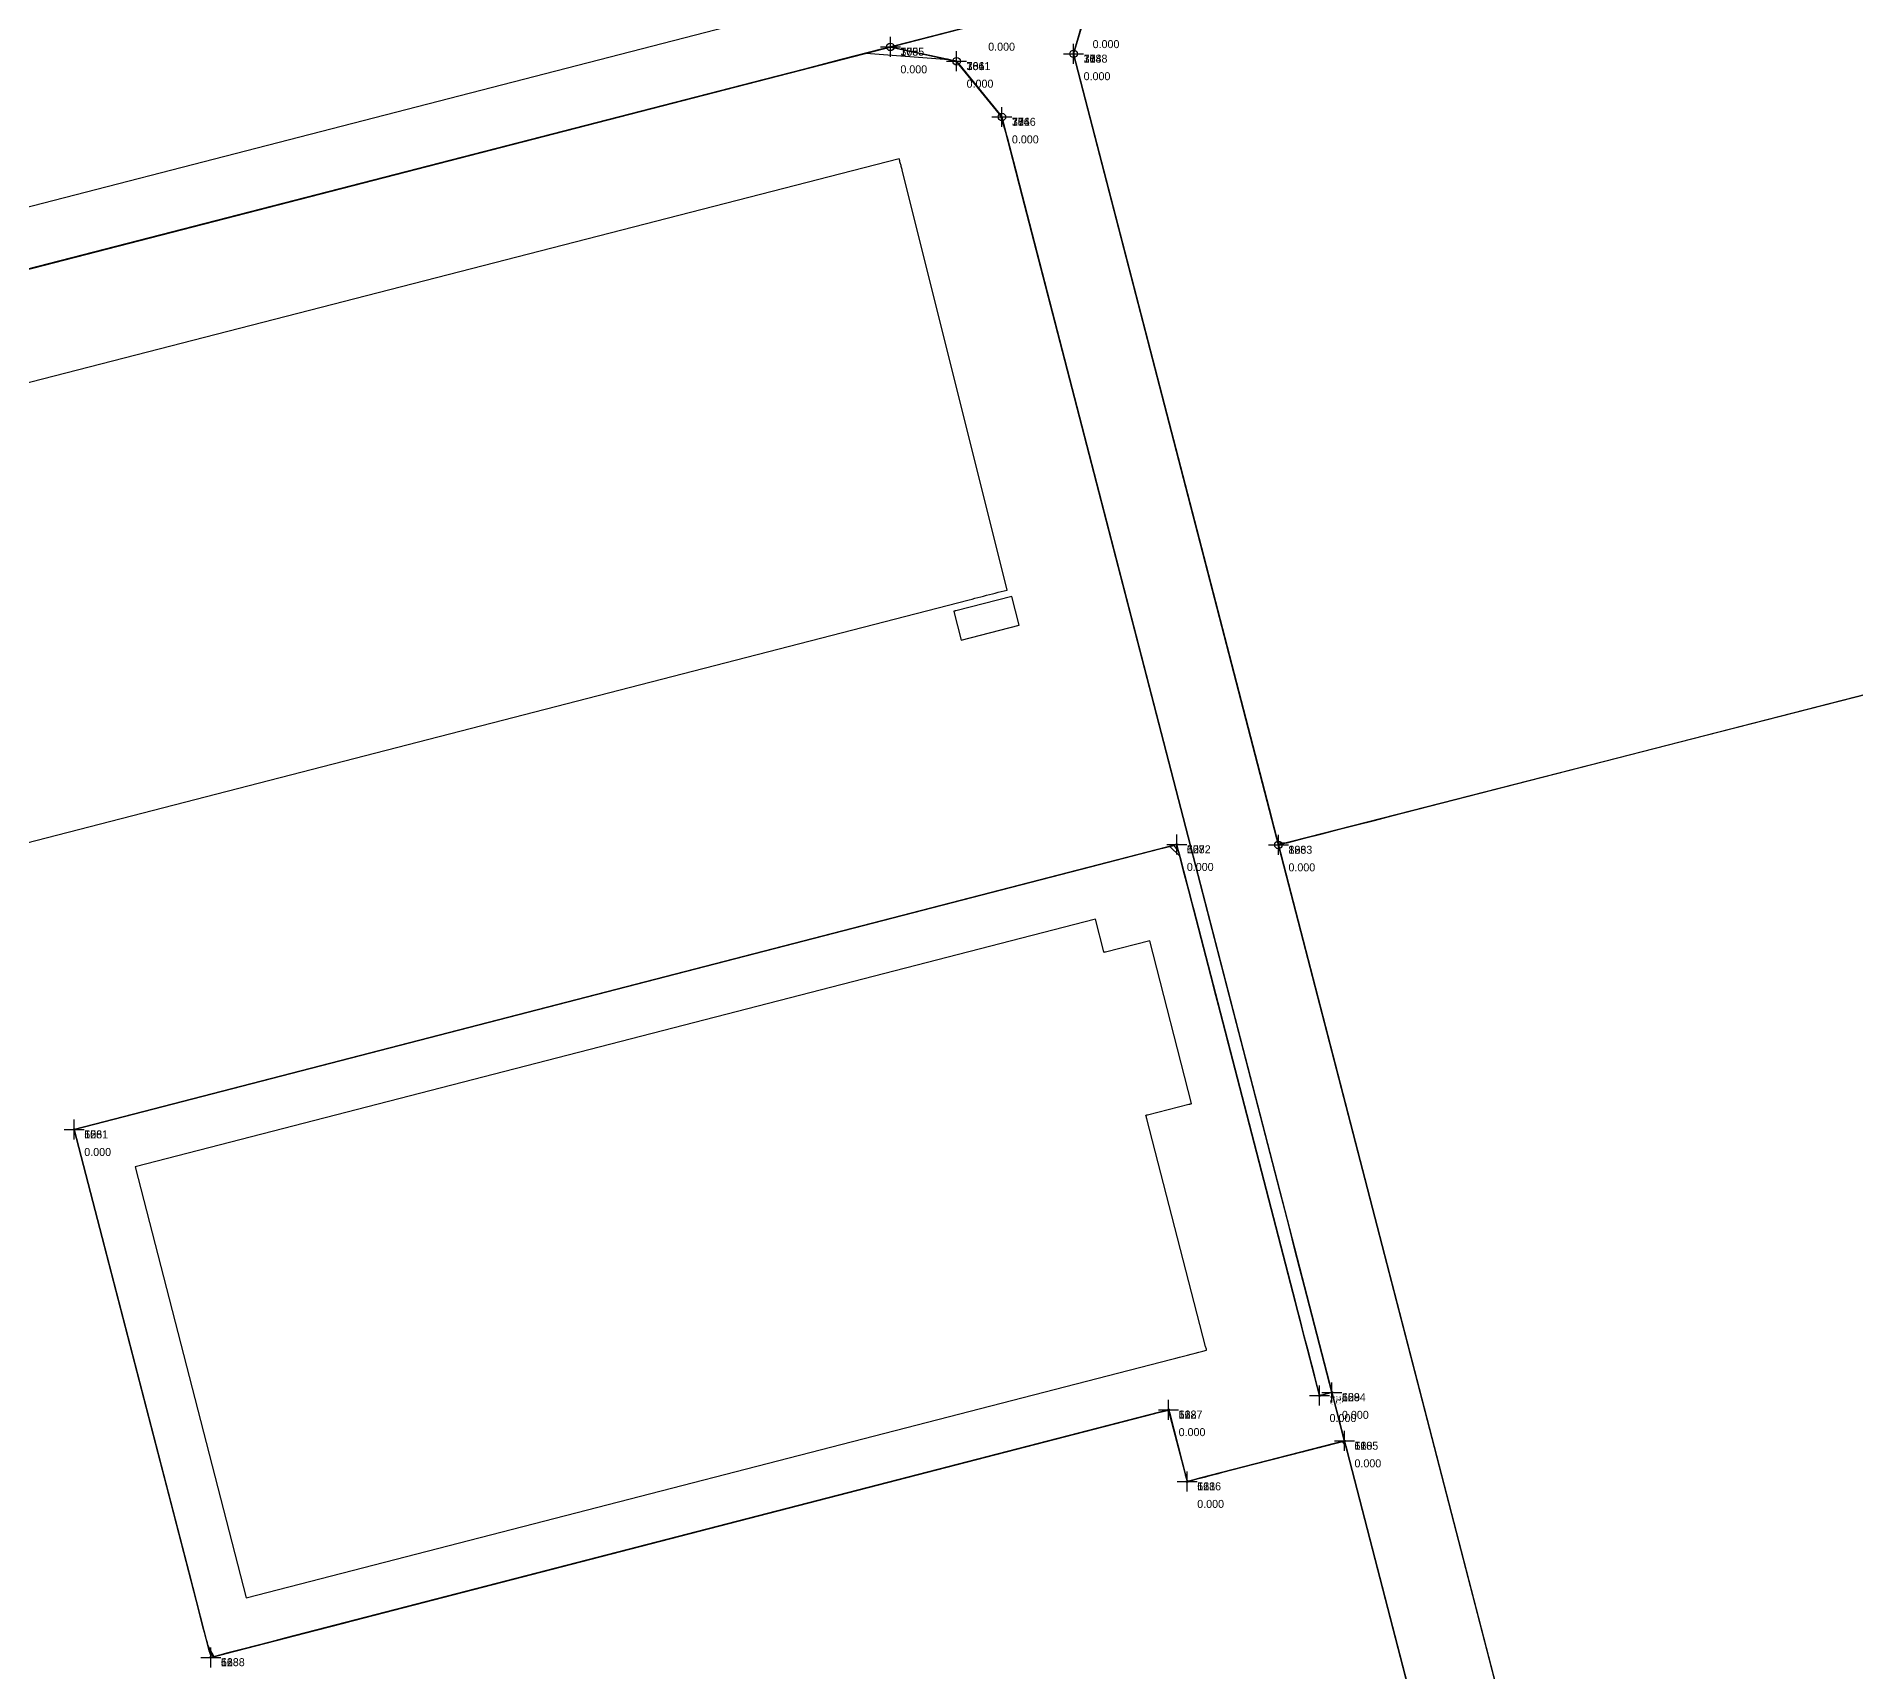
# Model space of a CAD drawing. Header units: metres. Extents: x 581016 to 32581287, y 5319908 to 5321142.
# Drawn here: x 581275.4 to 581457.3, y 5320337.5 to 5320501.1 of the extents above; entities that cross this region are included whole.
import ezdxf
from ezdxf.enums import TextEntityAlignment as Align

# ---------------------------------------------------------------- set-up
doc = ezdxf.new("R2010")
doc.units = ezdxf.units.M
doc.header["$PDMODE"] = 2
doc.header["$PDSIZE"] = 1
for name, color, linetype in [('Flurstuecksgrenzedxf', 7, 'Continuous'), ('Gebaeudeumrissliniedxf', 7, 'Continuous'), ('Grenzpunktdxf', 7, 'Continuous'), ('Grenzpunktunabgemarktdxf', 7, 'Continuous'), ('PointHeights', 7, 'Continuous'), ('PointNames', 7, 'Continuous'), ('UmringIndustrieUGewerbefldxf', 7, 'Continuous'), ('UmringPStrassenverkehrdxf', 7, 'Continuous'), ('UmringspolygonWegdxf', 7, 'Continuous')]:
    doc.layers.add(name, color=color, linetype=linetype)

msp = doc.modelspace()

# ---------------------------------------------------------------- linework, layer by layer
at = {"layer": 'Flurstuecksgrenzedxf', "color": 178}
for points in [[(581359.38, 5320505.92), (581066.65, 5320430.4)], [(581359.38, 5320505.92), (581066.65, 5320430.4)], [(581386, 5320506.54), (581361.21, 5320500.15), (581361.14, 5320500.13), (581361.06, 5320500.11), (581360.99, 5320500.09), (581360.92, 5320500.07), (581360.84, 5320500.05), (581360.77, 5320500.03), (581360.81, 5320500.02), (581360.87, 5320500.01), (581360.92, 5320499.99), (581360.98, 5320499.98), (581361.03, 5320499.97), (581361.09, 5320499.96), (581361.15, 5320499.95), (581367.14, 5320498.64), (581367.21, 5320498.63), (581367.28, 5320498.61), (581367.35, 5320498.6), (581367.41, 5320498.56), (581367.46, 5320498.5), (581367.5, 5320498.44), (581367.55, 5320498.38), (581367.6, 5320498.32), (581367.65, 5320498.26), (581367.69, 5320498.2), (581371.83, 5320493.12), (581371.9, 5320493.03), (581372.38, 5320491.21), (581372.9, 5320489.19), (581373.42, 5320487.17), (581373.94, 5320485.15), (581374.47, 5320483.13), (581437.52, 5320239.31)], [(581386, 5320506.54), (581361.21, 5320500.15), (581361.14, 5320500.13), (581361.06, 5320500.11), (581360.99, 5320500.09), (581360.92, 5320500.07), (581360.84, 5320500.05), (581360.77, 5320500.03), (581360.81, 5320500.02), (581360.87, 5320500.01), (581360.92, 5320499.99), (581360.98, 5320499.98), (581361.03, 5320499.97), (581361.09, 5320499.96), (581361.15, 5320499.95), (581367.14, 5320498.64), (581367.21, 5320498.63), (581367.28, 5320498.61), (581367.35, 5320498.6), (581367.41, 5320498.56), (581367.46, 5320498.5), (581367.5, 5320498.44), (581367.55, 5320498.38), (581367.6, 5320498.32), (581367.65, 5320498.26), (581367.69, 5320498.2), (581371.83, 5320493.12), (581371.9, 5320493.03), (581372.38, 5320491.21), (581372.9, 5320489.19), (581373.42, 5320487.17), (581373.94, 5320485.15), (581374.47, 5320483.13), (581437.52, 5320239.31)], [(581726.79, 5320503.91), (581399.56, 5320420.21), (581433.17, 5320290.34), (581433.25, 5320290.04), (581433.32, 5320289.74), (581433.4, 5320289.45), (581433.48, 5320289.15), (581433.56, 5320288.85), (581433.63, 5320288.55), (581433.71, 5320288.26), (581433.79, 5320287.96), (581433.86, 5320287.66), (581433.94, 5320287.36), (581434.02, 5320287.06), (581434.1, 5320286.77), (581434.17, 5320286.47), (581751.19, 5320367.57)], [(581726.79, 5320503.91), (581399.56, 5320420.21), (581433.17, 5320290.34), (581433.25, 5320290.04), (581433.32, 5320289.74), (581433.4, 5320289.45), (581433.48, 5320289.15), (581433.56, 5320288.85), (581433.63, 5320288.55), (581433.71, 5320288.26), (581433.79, 5320287.96), (581433.86, 5320287.66), (581433.94, 5320287.36), (581434.02, 5320287.06), (581434.1, 5320286.77), (581434.17, 5320286.47), (581751.19, 5320367.57)], [(581045.01, 5320418.6), (581368.72, 5320502.08)], [(581045.01, 5320418.6), (581368.72, 5320502.08)], [(581380.02, 5320502.57), (581379.08, 5320499.34), (581398.85, 5320422.95), (581398.96, 5320422.53), (581399.07, 5320422.11), (581399.18, 5320421.69), (581399.29, 5320421.27), (581399.4, 5320420.84), (581399.51, 5320420.42), (581400.43, 5320420.43), (581402.18, 5320420.88), (581403.92, 5320421.33), (581405.67, 5320421.78), (581407.41, 5320422.23), (581409.16, 5320422.67), (581410.9, 5320423.12), (581702.28, 5320497.94)], [(581380.02, 5320502.57), (581379.08, 5320499.34), (581398.85, 5320422.95), (581398.96, 5320422.53), (581399.07, 5320422.11), (581399.18, 5320421.69), (581399.29, 5320421.27), (581399.4, 5320420.84), (581399.51, 5320420.42), (581400.43, 5320420.43), (581402.18, 5320420.88), (581403.92, 5320421.33), (581405.67, 5320421.78), (581407.41, 5320422.23), (581409.16, 5320422.67), (581410.9, 5320423.12), (581702.28, 5320497.94)], [(581444.82, 5320245.4), (581379.08, 5320499.34), (581379.89, 5320502.22)], [(581444.82, 5320245.4), (581379.08, 5320499.34), (581379.89, 5320502.22)], [(581417.4, 5320317.12), (581406.16, 5320360.6), (581391.67, 5320356.86), (581391.43, 5320356.8), (581391.19, 5320356.73), (581390.96, 5320356.67), (581390.72, 5320356.61), (581390.48, 5320356.55), (581390.42, 5320356.63), (581390.39, 5320356.74), (581390.36, 5320356.85), (581390.33, 5320356.95), (581390.3, 5320357.06), (581390.28, 5320357.17), (581390.25, 5320357.28), (581390.22, 5320357.39), (581388.58, 5320363.72), (581300.31, 5320340.89), (581298.86, 5320340.51), (581297.42, 5320340.14), (581295.97, 5320339.76), (581294.52, 5320339.39), (581293.08, 5320339.02), (581292.65, 5320339.61), (581292.44, 5320340.4), (581292.24, 5320341.2), (581292.03, 5320342), (581291.82, 5320342.8), (581291.62, 5320343.6), (581291.41, 5320344.39), (581291.21, 5320345.19), (581279.16, 5320391.74), (581380.78, 5320418.02), (581382.44, 5320418.45), (581384.11, 5320418.88), (581385.77, 5320419.31), (581387.44, 5320419.74), (581389.11, 5320420.17), (581389.58, 5320419.56), (581389.79, 5320418.73), (581390.01, 5320417.9), (581390.22, 5320417.07), (581390.44, 5320416.23), (581390.66, 5320415.4), (581390.87, 5320414.57), (581391.09, 5320413.73), (581401.22, 5320374.59), (581401.44, 5320373.75), (581401.65, 5320372.92), (581401.87, 5320372.09), (581402.08, 5320371.25), (581402.3, 5320370.42), (581402.52, 5320369.59), (581402.73, 5320368.76), (581402.95, 5320367.92), (581403.16, 5320367.09), (581403.38, 5320366.26), (581403.59, 5320365.42), (581403.68, 5320365.13), (581403.7, 5320365.14), (581404.86, 5320365.44), (581404.88, 5320365.44), (581404.9, 5320365.45), (581404.68, 5320366.36), (581404.18, 5320368.28), (581403.68, 5320370.21), (581403.18, 5320372.14), (581402.68, 5320374.07), (581402.18, 5320376), (581401.68, 5320377.92), (581401.18, 5320379.85), (581400.69, 5320381.78), (581400.19, 5320383.71), (581399.69, 5320385.63), (581375.81, 5320477.92), (581374.88, 5320481.54), (581373.94, 5320485.15), (581373.01, 5320488.77), (581372.07, 5320492.38), (581371.8, 5320493.15), (581371.68, 5320493.31), (581367.34, 5320498.6), (581367.22, 5320498.63), (581367.09, 5320498.65), (581366.97, 5320498.68), (581366.84, 5320498.71), (581366.72, 5320498.73), (581366.59, 5320498.76), (581366.47, 5320498.79), (581366.34, 5320498.82), (581366.22, 5320498.84), (581366.09, 5320498.87), (581361.28, 5320499.92), (581361.09, 5320499.96), (581360.9, 5320500), (581359.84, 5320499.79), (581355.94, 5320498.79), (581352.03, 5320497.78), (581348.13, 5320496.77), (581222.94, 5320464.52)], [(581417.4, 5320317.12), (581406.16, 5320360.6), (581391.67, 5320356.86), (581391.43, 5320356.8), (581391.19, 5320356.73), (581390.96, 5320356.67), (581390.72, 5320356.61), (581390.48, 5320356.55), (581390.42, 5320356.63), (581390.39, 5320356.74), (581390.36, 5320356.85), (581390.33, 5320356.95), (581390.3, 5320357.06), (581390.28, 5320357.17), (581390.25, 5320357.28), (581390.22, 5320357.39), (581388.58, 5320363.72), (581300.31, 5320340.89), (581298.86, 5320340.51), (581297.42, 5320340.14), (581295.97, 5320339.76), (581294.52, 5320339.39), (581293.08, 5320339.02), (581292.65, 5320339.61), (581292.44, 5320340.4), (581292.24, 5320341.2), (581292.03, 5320342), (581291.82, 5320342.8), (581291.62, 5320343.6), (581291.41, 5320344.39), (581291.21, 5320345.19), (581279.16, 5320391.74), (581380.78, 5320418.02), (581382.44, 5320418.45), (581384.11, 5320418.88), (581385.77, 5320419.31), (581387.44, 5320419.74), (581389.11, 5320420.17), (581389.58, 5320419.56), (581389.79, 5320418.73), (581390.01, 5320417.9), (581390.22, 5320417.07), (581390.44, 5320416.23), (581390.66, 5320415.4), (581390.87, 5320414.57), (581391.09, 5320413.73), (581401.22, 5320374.59), (581401.44, 5320373.75), (581401.65, 5320372.92), (581401.87, 5320372.09), (581402.08, 5320371.25), (581402.3, 5320370.42), (581402.52, 5320369.59), (581402.73, 5320368.76), (581402.95, 5320367.92), (581403.16, 5320367.09), (581403.38, 5320366.26), (581403.59, 5320365.42), (581403.68, 5320365.13), (581403.7, 5320365.14), (581404.86, 5320365.44), (581404.88, 5320365.44), (581404.9, 5320365.45), (581404.68, 5320366.36), (581404.18, 5320368.28), (581403.68, 5320370.21), (581403.18, 5320372.14), (581402.68, 5320374.07), (581402.18, 5320376), (581401.68, 5320377.92), (581401.18, 5320379.85), (581400.69, 5320381.78), (581400.19, 5320383.71), (581399.69, 5320385.63), (581375.81, 5320477.92), (581374.88, 5320481.54), (581373.94, 5320485.15), (581373.01, 5320488.77), (581372.07, 5320492.38), (581371.8, 5320493.15), (581371.68, 5320493.31), (581367.34, 5320498.6), (581367.22, 5320498.63), (581367.09, 5320498.65), (581366.97, 5320498.68), (581366.84, 5320498.71), (581366.72, 5320498.73), (581366.59, 5320498.76), (581366.47, 5320498.79), (581366.34, 5320498.82), (581366.22, 5320498.84), (581366.09, 5320498.87), (581361.28, 5320499.92), (581361.09, 5320499.96), (581360.9, 5320500), (581359.84, 5320499.79), (581355.94, 5320498.79), (581352.03, 5320497.78), (581348.13, 5320496.77), (581222.94, 5320464.52)]]:
    msp.add_lwpolyline(points, dxfattribs=at)
msp.add_lwpolyline([(581279.16, 5320391.74), (581292.33, 5320340.85), (581292.38, 5320340.64), (581292.44, 5320340.43), (581292.49, 5320340.22), (581292.55, 5320340.01), (581292.6, 5320339.79), (581292.66, 5320339.58), (581292.71, 5320339.37), (581292.77, 5320339.16), (581292.82, 5320338.95), (581293.2, 5320339.05), (581293.59, 5320339.15), (581293.97, 5320339.25), (581294.35, 5320339.35), (581387.05, 5320363.32), (581387.43, 5320363.42), (581387.81, 5320363.52), (581388.2, 5320363.62), (581388.58, 5320363.72), (581388.59, 5320363.69), (581388.59, 5320363.66), (581388.6, 5320363.63), (581388.61, 5320363.61), (581388.62, 5320363.58), (581388.62, 5320363.55), (581388.63, 5320363.52), (581388.64, 5320363.49), (581388.65, 5320363.46), (581390.34, 5320356.94), (581390.34, 5320356.91), (581390.35, 5320356.88), (581390.36, 5320356.86), (581390.37, 5320356.83), (581390.37, 5320356.8), (581390.38, 5320356.77), (581390.39, 5320356.74), (581390.4, 5320356.71), (581390.4, 5320356.68), (581390.41, 5320356.65), (581390.42, 5320356.63), (581390.43, 5320356.6), (581390.43, 5320356.57), (581405.59, 5320360.45), (581405.66, 5320360.47), (581405.72, 5320360.49), (581405.78, 5320360.5), (581405.85, 5320360.52), (581405.91, 5320360.54), (581405.97, 5320360.55), (581406.03, 5320360.57), (581406.1, 5320360.58), (581406.16, 5320360.6), (581406.16, 5320360.62), (581406.15, 5320360.64), (581406.15, 5320360.66), (581406.14, 5320360.68), (581404.93, 5320365.37), (581404.93, 5320365.39), (581404.92, 5320365.41), (581404.92, 5320365.43), (581404.91, 5320365.45), (581404.91, 5320365.45), (581404.9, 5320365.45), (581404.9, 5320365.45), (581404.89, 5320365.44), (581404.89, 5320365.44), (581404.88, 5320365.44), (581404.88, 5320365.44), (581404.87, 5320365.44), (581404.87, 5320365.44), (581403.74, 5320365.15), (581403.73, 5320365.15), (581403.73, 5320365.15), (581403.72, 5320365.14), (581403.72, 5320365.14), (581403.71, 5320365.14), (581403.71, 5320365.14), (581403.7, 5320365.14), (581403.7, 5320365.14), (581403.69, 5320365.14), (581403.69, 5320365.14), (581403.68, 5320365.13), (581403.68, 5320365.13), (581403.67, 5320365.13), (581389.4, 5320420.25)], close=True, dxfattribs=at)
msp.add_lwpolyline([(581279.16, 5320391.74), (581292.33, 5320340.85), (581292.38, 5320340.64), (581292.44, 5320340.43), (581292.49, 5320340.22), (581292.55, 5320340.01), (581292.6, 5320339.79), (581292.66, 5320339.58), (581292.71, 5320339.37), (581292.77, 5320339.16), (581292.82, 5320338.95), (581293.2, 5320339.05), (581293.59, 5320339.15), (581293.97, 5320339.25), (581294.35, 5320339.35), (581387.05, 5320363.32), (581387.43, 5320363.42), (581387.81, 5320363.52), (581388.2, 5320363.62), (581388.58, 5320363.72), (581388.59, 5320363.69), (581388.59, 5320363.66), (581388.6, 5320363.63), (581388.61, 5320363.61), (581388.62, 5320363.58), (581388.62, 5320363.55), (581388.63, 5320363.52), (581388.64, 5320363.49), (581388.65, 5320363.46), (581390.34, 5320356.94), (581390.34, 5320356.91), (581390.35, 5320356.88), (581390.36, 5320356.86), (581390.37, 5320356.83), (581390.37, 5320356.8), (581390.38, 5320356.77), (581390.39, 5320356.74), (581390.4, 5320356.71), (581390.4, 5320356.68), (581390.41, 5320356.65), (581390.42, 5320356.63), (581390.43, 5320356.6), (581390.43, 5320356.57), (581405.59, 5320360.45), (581405.66, 5320360.47), (581405.72, 5320360.49), (581405.78, 5320360.5), (581405.85, 5320360.52), (581405.91, 5320360.54), (581405.97, 5320360.55), (581406.03, 5320360.57), (581406.1, 5320360.58), (581406.16, 5320360.6), (581406.16, 5320360.62), (581406.15, 5320360.64), (581406.15, 5320360.66), (581406.14, 5320360.68), (581404.93, 5320365.37), (581404.93, 5320365.39), (581404.92, 5320365.41), (581404.92, 5320365.43), (581404.91, 5320365.45), (581404.91, 5320365.45), (581404.9, 5320365.45), (581404.9, 5320365.45), (581404.89, 5320365.44), (581404.89, 5320365.44), (581404.88, 5320365.44), (581404.88, 5320365.44), (581404.87, 5320365.44), (581404.87, 5320365.44), (581403.74, 5320365.15), (581403.73, 5320365.15), (581403.73, 5320365.15), (581403.72, 5320365.14), (581403.72, 5320365.14), (581403.71, 5320365.14), (581403.71, 5320365.14), (581403.7, 5320365.14), (581403.7, 5320365.14), (581403.69, 5320365.14), (581403.69, 5320365.14), (581403.68, 5320365.13), (581403.68, 5320365.13), (581403.67, 5320365.13), (581389.4, 5320420.25)], close=True, dxfattribs=at)
at = {"layer": 'Gebaeudeumrissliniedxf', "color": 178}
msp.add_lwpolyline([(581241.42, 5320411.91), (581368.63, 5320444.73), (581368.92, 5320444.8), (581369.21, 5320444.88), (581369.5, 5320444.95), (581369.79, 5320445.03), (581370.08, 5320445.1), (581370.38, 5320445.18), (581370.67, 5320445.25), (581370.96, 5320445.33), (581371.25, 5320445.4), (581371.54, 5320445.48), (581371.83, 5320445.55), (581372.13, 5320445.63), (581372.42, 5320445.7), (581361.97, 5320487.59), (581361.94, 5320487.68), (581361.92, 5320487.78), (581361.89, 5320487.88), (581361.87, 5320487.97), (581361.84, 5320488.07), (581361.82, 5320488.16), (581361.79, 5320488.26), (581361.77, 5320488.35), (581361.74, 5320488.45), (581361.72, 5320488.55), (581361.69, 5320488.64), (581361.67, 5320488.74), (581361.64, 5320488.83), (581234.36, 5320456.09)], dxfattribs=at)
msp.add_lwpolyline([(581241.42, 5320411.91), (581368.63, 5320444.73), (581368.92, 5320444.8), (581369.21, 5320444.88), (581369.5, 5320444.95), (581369.79, 5320445.03), (581370.08, 5320445.1), (581370.38, 5320445.18), (581370.67, 5320445.25), (581370.96, 5320445.33), (581371.25, 5320445.4), (581371.54, 5320445.48), (581371.83, 5320445.55), (581372.13, 5320445.63), (581372.42, 5320445.7), (581361.97, 5320487.59), (581361.94, 5320487.68), (581361.92, 5320487.78), (581361.89, 5320487.88), (581361.87, 5320487.97), (581361.84, 5320488.07), (581361.82, 5320488.16), (581361.79, 5320488.26), (581361.77, 5320488.35), (581361.74, 5320488.45), (581361.72, 5320488.55), (581361.69, 5320488.64), (581361.67, 5320488.74), (581361.64, 5320488.83), (581234.36, 5320456.09)], dxfattribs=at)
for points in [[(581373.65, 5320442.18), (581372.9, 5320445.07), (581367.31, 5320443.63), (581367.29, 5320443.62), (581367.28, 5320443.62), (581367.26, 5320443.61), (581367.24, 5320443.61), (581367.23, 5320443.61), (581367.21, 5320443.6), (581367.19, 5320443.6), (581367.18, 5320443.59), (581367.16, 5320443.59), (581367.15, 5320443.58), (581367.13, 5320443.58), (581367.11, 5320443.58), (581367.1, 5320443.57), (581367.84, 5320440.68)], [(581373.65, 5320442.18), (581372.9, 5320445.07), (581367.31, 5320443.63), (581367.29, 5320443.62), (581367.28, 5320443.62), (581367.26, 5320443.61), (581367.24, 5320443.61), (581367.23, 5320443.61), (581367.21, 5320443.6), (581367.19, 5320443.6), (581367.18, 5320443.59), (581367.16, 5320443.59), (581367.15, 5320443.58), (581367.13, 5320443.58), (581367.11, 5320443.58), (581367.1, 5320443.57), (581367.84, 5320440.68)], [(581285.24, 5320388.03), (581296.35, 5320344.9), (581388.91, 5320368.79), (581389.3, 5320368.89), (581389.68, 5320368.99), (581390.07, 5320369.09), (581390.45, 5320369.18), (581390.83, 5320369.28), (581391.22, 5320369.38), (581391.6, 5320369.48), (581391.99, 5320369.58), (581392.37, 5320369.68), (581392.35, 5320369.77), (581392.32, 5320369.87), (581392.3, 5320369.96), (581392.27, 5320370.06), (581386.41, 5320392.8), (581386.38, 5320392.9), (581386.36, 5320392.99), (581386.33, 5320393.09), (581386.31, 5320393.18), (581386.33, 5320393.18), (581386.35, 5320393.19), (581386.36, 5320393.19), (581386.38, 5320393.2), (581386.4, 5320393.2), (581386.42, 5320393.21), (581386.44, 5320393.21), (581386.46, 5320393.22), (581386.47, 5320393.22), (581390.61, 5320394.28), (581390.63, 5320394.28), (581390.65, 5320394.28), (581390.67, 5320394.29), (581390.69, 5320394.29), (581390.71, 5320394.3), (581390.72, 5320394.3), (581390.74, 5320394.31), (581390.76, 5320394.31), (581390.78, 5320394.32), (581390.8, 5320394.32), (581390.82, 5320394.33), (581390.83, 5320394.33), (581390.85, 5320394.34), (581386.69, 5320410.63), (581382.28, 5320409.5), (581382.27, 5320409.5), (581382.25, 5320409.49), (581382.23, 5320409.49), (581382.21, 5320409.48), (581382.19, 5320409.48), (581382.17, 5320409.47), (581382.16, 5320409.47), (581382.14, 5320409.46), (581382.12, 5320409.46), (581382.12, 5320409.47), (581382.11, 5320409.49), (581382.11, 5320409.5), (581382.11, 5320409.51), (581381.26, 5320412.8)], [(581285.24, 5320388.03), (581296.35, 5320344.9), (581388.91, 5320368.79), (581389.3, 5320368.89), (581389.68, 5320368.99), (581390.07, 5320369.09), (581390.45, 5320369.18), (581390.83, 5320369.28), (581391.22, 5320369.38), (581391.6, 5320369.48), (581391.99, 5320369.58), (581392.37, 5320369.68), (581392.35, 5320369.77), (581392.32, 5320369.87), (581392.3, 5320369.96), (581392.27, 5320370.06), (581386.41, 5320392.8), (581386.38, 5320392.9), (581386.36, 5320392.99), (581386.33, 5320393.09), (581386.31, 5320393.18), (581386.33, 5320393.18), (581386.35, 5320393.19), (581386.36, 5320393.19), (581386.38, 5320393.2), (581386.4, 5320393.2), (581386.42, 5320393.21), (581386.44, 5320393.21), (581386.46, 5320393.22), (581386.47, 5320393.22), (581390.61, 5320394.28), (581390.63, 5320394.28), (581390.65, 5320394.28), (581390.67, 5320394.29), (581390.69, 5320394.29), (581390.71, 5320394.3), (581390.72, 5320394.3), (581390.74, 5320394.31), (581390.76, 5320394.31), (581390.78, 5320394.32), (581390.8, 5320394.32), (581390.82, 5320394.33), (581390.83, 5320394.33), (581390.85, 5320394.34), (581386.69, 5320410.63), (581382.28, 5320409.5), (581382.27, 5320409.5), (581382.25, 5320409.49), (581382.23, 5320409.49), (581382.21, 5320409.48), (581382.19, 5320409.48), (581382.17, 5320409.47), (581382.16, 5320409.47), (581382.14, 5320409.46), (581382.12, 5320409.46), (581382.12, 5320409.47), (581382.11, 5320409.49), (581382.11, 5320409.5), (581382.11, 5320409.51), (581381.26, 5320412.8)]]:
    msp.add_lwpolyline(points, close=True, dxfattribs=at)
at = {"layer": 'Grenzpunktdxf', "color": 178}
for centre in [(581360.76, 5320500.03), (581360.76, 5320500.03), (581360.76, 5320500.03), (581360.76, 5320500.03), (581367.38, 5320498.59), (581367.38, 5320498.59), (581367.38, 5320498.59), (581367.38, 5320498.59), (581379.08, 5320499.34), (581379.08, 5320499.34), (581379.08, 5320499.34), (581379.08, 5320499.34), (581371.91, 5320493.02), (581371.91, 5320493.02), (581371.91, 5320493.02), (581371.91, 5320493.02), (581399.56, 5320420.21), (581399.56, 5320420.21), (581399.56, 5320420.21), (581399.56, 5320420.21)]:
    msp.add_circle(centre, 0.375, dxfattribs=at)
at = {"layer": 'Grenzpunktdxf', "linetype": 'Continuous'}
for p in [(581360.76, 5320500.03), (581360.76, 5320500.03), (581360.76, 5320500.03), (581360.76, 5320500.03), (581379.08, 5320499.34), (581379.08, 5320499.34), (581379.08, 5320499.34), (581379.08, 5320499.34), (581367.38, 5320498.59), (581367.38, 5320498.59), (581367.38, 5320498.59), (581367.38, 5320498.59), (581371.91, 5320493.02), (581371.91, 5320493.02), (581371.91, 5320493.02), (581371.91, 5320493.02), (581399.56, 5320420.21), (581399.56, 5320420.21), (581399.56, 5320420.21), (581399.56, 5320420.21)]:
    msp.add_point(p, dxfattribs=at)
at = {"layer": 'Grenzpunktunabgemarktdxf', "color": 178}
for centre in [(581389.4, 5320420.25), (581389.4, 5320420.25), (581279.16, 5320391.74), (581279.16, 5320391.74), (581404.91, 5320365.45), (581404.91, 5320365.45), (581388.58, 5320363.72), (581388.58, 5320363.72), (581403.67, 5320365.13), (581403.67, 5320365.13), (581406.16, 5320360.6), (581406.16, 5320360.6), (581390.44, 5320356.54), (581390.44, 5320356.54), (581292.82, 5320338.95), (581292.82, 5320338.95)]:
    msp.add_circle(centre, 0.0833, dxfattribs=at)
at = {"layer": 'Grenzpunktunabgemarktdxf', "linetype": 'Continuous'}
for p in [(581389.4, 5320420.25), (581389.4, 5320420.25), (581389.4, 5320420.25), (581389.4, 5320420.25), (581279.16, 5320391.74), (581279.16, 5320391.74), (581279.16, 5320391.74), (581279.16, 5320391.74), (581403.67, 5320365.13), (581403.67, 5320365.13), (581403.67, 5320365.13), (581403.67, 5320365.13), (581404.91, 5320365.45), (581404.91, 5320365.45), (581404.91, 5320365.45), (581404.91, 5320365.45), (581388.58, 5320363.72), (581388.58, 5320363.72), (581388.58, 5320363.72), (581388.58, 5320363.72), (581406.16, 5320360.6), (581406.16, 5320360.6), (581406.16, 5320360.6), (581406.16, 5320360.6), (581390.44, 5320356.54), (581390.44, 5320356.54), (581390.44, 5320356.54), (581390.44, 5320356.54), (581292.82, 5320338.95), (581292.82, 5320338.95), (581292.82, 5320338.95), (581292.82, 5320338.95)]:
    msp.add_point(p, dxfattribs=at)
at = {"layer": 'UmringIndustrieUGewerbefldxf', "color": 178}
for points in [[(581664.89, 5320578.12), (581386.12, 5320506.54), (581386.03, 5320506.48), (581385.95, 5320506.43), (581385.87, 5320506.37), (581385.79, 5320506.32), (581380.19, 5320502.69), (581380.15, 5320502.66), (581380.11, 5320502.64), (581380.08, 5320502.61), (581380.04, 5320502.59), (581380, 5320502.56), (581379.98, 5320502.54), (581379.97, 5320502.52), (581379.97, 5320502.5), (581379.96, 5320502.48), (581379.96, 5320502.46), (581379.95, 5320502.44), (581379.08, 5320499.34), (581399.56, 5320420.21), (581715.37, 5320501.3)], [(581664.89, 5320578.12), (581386.12, 5320506.54), (581386.03, 5320506.48), (581385.95, 5320506.43), (581385.87, 5320506.37), (581385.79, 5320506.32), (581380.19, 5320502.69), (581380.15, 5320502.66), (581380.11, 5320502.64), (581380.08, 5320502.61), (581380.04, 5320502.59), (581380, 5320502.56), (581379.98, 5320502.54), (581379.97, 5320502.52), (581379.97, 5320502.5), (581379.96, 5320502.48), (581379.96, 5320502.46), (581379.95, 5320502.44), (581379.08, 5320499.34), (581399.56, 5320420.21), (581715.37, 5320501.3)], [(581726.79, 5320503.91), (581399.56, 5320420.21), (581433.17, 5320290.34), (581433.25, 5320290.04), (581433.32, 5320289.74), (581433.4, 5320289.45), (581433.48, 5320289.15), (581433.56, 5320288.85), (581433.63, 5320288.55), (581433.71, 5320288.26), (581433.79, 5320287.96), (581433.86, 5320287.66), (581433.94, 5320287.36), (581434.02, 5320287.06), (581434.1, 5320286.77), (581434.17, 5320286.47), (581751.19, 5320367.57)], [(581726.79, 5320503.91), (581399.56, 5320420.21), (581433.17, 5320290.34), (581433.25, 5320290.04), (581433.32, 5320289.74), (581433.4, 5320289.45), (581433.48, 5320289.15), (581433.56, 5320288.85), (581433.63, 5320288.55), (581433.71, 5320288.26), (581433.79, 5320287.96), (581433.86, 5320287.66), (581433.94, 5320287.36), (581434.02, 5320287.06), (581434.1, 5320286.77), (581434.17, 5320286.47), (581751.19, 5320367.57)], [(581247.03, 5320470.73), (581316.31, 5320488.58), (581323.32, 5320490.38), (581330.32, 5320492.19), (581337.33, 5320493.99), (581344.34, 5320495.8), (581351.34, 5320497.6), (581358.35, 5320499.41), (581366.59, 5320498.76), (581366.81, 5320498.71), (581367.04, 5320498.66), (581367.26, 5320498.62), (581367.45, 5320498.5), (581367.61, 5320498.31), (581367.76, 5320498.12), (581367.91, 5320497.93), (581368.07, 5320497.75), (581368.22, 5320497.56), (581368.37, 5320497.37), (581370.6, 5320494.63), (581370.83, 5320494.35), (581371.06, 5320494.06), (581371.29, 5320493.78), (581371.52, 5320493.5), (581371.75, 5320493.21), (581372.43, 5320491), (581404.91, 5320365.45), (581403.87, 5320365.18), (581403.83, 5320365.17), (581403.8, 5320365.16), (581403.77, 5320365.16), (581403.73, 5320365.15), (581403.7, 5320365.14), (581403.63, 5320365.3), (581403.24, 5320366.8), (581402.85, 5320368.29), (581402.46, 5320369.78), (581402.08, 5320371.28), (581401.69, 5320372.77), (581401.3, 5320374.27), (581400.92, 5320375.76), (581394.34, 5320401.17), (581393.95, 5320402.66), (581393.57, 5320404.15), (581393.18, 5320405.65), (581392.79, 5320407.14), (581392.41, 5320408.64), (581392.02, 5320410.13), (581391.63, 5320411.63), (581391.25, 5320413.12), (581390.86, 5320414.62), (581390.47, 5320416.11), (581390.08, 5320417.6), (581389.7, 5320419.1), (581388.71, 5320420.07), (581279.16, 5320391.74), (581290.64, 5320347.37), (581291.01, 5320345.94), (581291.38, 5320344.51), (581291.75, 5320343.08), (581292.12, 5320341.65), (581292.49, 5320340.22), (581293.12, 5320339.03), (581295.71, 5320339.7), (581298.31, 5320340.37), (581300.91, 5320341.04), (581303.5, 5320341.71), (581306.1, 5320342.38), (581308.69, 5320343.06), (581311.29, 5320343.73), (581355.43, 5320355.14), (581358.02, 5320355.82), (581360.62, 5320356.49), (581363.21, 5320357.16), (581365.81, 5320357.83), (581368.41, 5320358.5), (581371, 5320359.17), (581373.6, 5320359.84), (581376.2, 5320360.52), (581378.79, 5320361.19), (581381.39, 5320361.86), (581383.98, 5320362.53), (581386.58, 5320363.2), (581388.59, 5320363.68), (581390.21, 5320357.45), (581390.26, 5320357.25), (581390.31, 5320357.06), (581390.36, 5320356.86), (581390.41, 5320356.67), (581390.59, 5320356.58), (581391.01, 5320356.69), (581391.44, 5320356.8), (581391.87, 5320356.91), (581392.29, 5320357.02), (581392.72, 5320357.13), (581393.14, 5320357.24), (581393.57, 5320357.35), (581394, 5320357.46), (581401.24, 5320359.33), (581401.67, 5320359.44), (581402.09, 5320359.55), (581402.52, 5320359.66), (581402.95, 5320359.77), (581403.37, 5320359.88), (581403.8, 5320359.99), (581404.22, 5320360.1), (581404.65, 5320360.21), (581405.08, 5320360.32), (581405.5, 5320360.43), (581405.93, 5320360.54), (581406.32, 5320360), (581406.66, 5320358.68), (581436.93, 5320241.59)], [(581247.03, 5320470.73), (581316.31, 5320488.58), (581323.32, 5320490.38), (581330.32, 5320492.19), (581337.33, 5320493.99), (581344.34, 5320495.8), (581351.34, 5320497.6), (581358.35, 5320499.41), (581366.59, 5320498.76), (581366.81, 5320498.71), (581367.04, 5320498.66), (581367.26, 5320498.62), (581367.45, 5320498.5), (581367.61, 5320498.31), (581367.76, 5320498.12), (581367.91, 5320497.93), (581368.07, 5320497.75), (581368.22, 5320497.56), (581368.37, 5320497.37), (581370.6, 5320494.63), (581370.83, 5320494.35), (581371.06, 5320494.06), (581371.29, 5320493.78), (581371.52, 5320493.5), (581371.75, 5320493.21), (581372.43, 5320491), (581404.91, 5320365.45), (581403.87, 5320365.18), (581403.83, 5320365.17), (581403.8, 5320365.16), (581403.77, 5320365.16), (581403.73, 5320365.15), (581403.7, 5320365.14), (581403.63, 5320365.3), (581403.24, 5320366.8), (581402.85, 5320368.29), (581402.46, 5320369.78), (581402.08, 5320371.28), (581401.69, 5320372.77), (581401.3, 5320374.27), (581400.92, 5320375.76), (581394.34, 5320401.17), (581393.95, 5320402.66), (581393.57, 5320404.15), (581393.18, 5320405.65), (581392.79, 5320407.14), (581392.41, 5320408.64), (581392.02, 5320410.13), (581391.63, 5320411.63), (581391.25, 5320413.12), (581390.86, 5320414.62), (581390.47, 5320416.11), (581390.08, 5320417.6), (581389.7, 5320419.1), (581388.71, 5320420.07), (581279.16, 5320391.74), (581290.64, 5320347.37), (581291.01, 5320345.94), (581291.38, 5320344.51), (581291.75, 5320343.08), (581292.12, 5320341.65), (581292.49, 5320340.22), (581293.12, 5320339.03), (581295.71, 5320339.7), (581298.31, 5320340.37), (581300.91, 5320341.04), (581303.5, 5320341.71), (581306.1, 5320342.38), (581308.69, 5320343.06), (581311.29, 5320343.73), (581355.43, 5320355.14), (581358.02, 5320355.82), (581360.62, 5320356.49), (581363.21, 5320357.16), (581365.81, 5320357.83), (581368.41, 5320358.5), (581371, 5320359.17), (581373.6, 5320359.84), (581376.2, 5320360.52), (581378.79, 5320361.19), (581381.39, 5320361.86), (581383.98, 5320362.53), (581386.58, 5320363.2), (581388.59, 5320363.68), (581390.21, 5320357.45), (581390.26, 5320357.25), (581390.31, 5320357.06), (581390.36, 5320356.86), (581390.41, 5320356.67), (581390.59, 5320356.58), (581391.01, 5320356.69), (581391.44, 5320356.8), (581391.87, 5320356.91), (581392.29, 5320357.02), (581392.72, 5320357.13), (581393.14, 5320357.24), (581393.57, 5320357.35), (581394, 5320357.46), (581401.24, 5320359.33), (581401.67, 5320359.44), (581402.09, 5320359.55), (581402.52, 5320359.66), (581402.95, 5320359.77), (581403.37, 5320359.88), (581403.8, 5320359.99), (581404.22, 5320360.1), (581404.65, 5320360.21), (581405.08, 5320360.32), (581405.5, 5320360.43), (581405.93, 5320360.54), (581406.32, 5320360), (581406.66, 5320358.68), (581436.93, 5320241.59)]]:
    msp.add_lwpolyline(points, dxfattribs=at)
msp.add_lwpolyline([(581279.16, 5320391.74), (581292.33, 5320340.85), (581292.38, 5320340.64), (581292.44, 5320340.43), (581292.49, 5320340.22), (581292.55, 5320340.01), (581292.6, 5320339.79), (581292.66, 5320339.58), (581292.71, 5320339.37), (581292.77, 5320339.16), (581292.82, 5320338.95), (581293.2, 5320339.05), (581293.59, 5320339.15), (581293.97, 5320339.25), (581294.35, 5320339.35), (581387.05, 5320363.32), (581387.43, 5320363.42), (581387.81, 5320363.52), (581388.2, 5320363.62), (581388.58, 5320363.72), (581388.59, 5320363.69), (581388.59, 5320363.66), (581388.6, 5320363.63), (581388.61, 5320363.61), (581388.62, 5320363.58), (581388.62, 5320363.55), (581388.63, 5320363.52), (581388.64, 5320363.49), (581388.65, 5320363.46), (581390.34, 5320356.94), (581390.34, 5320356.91), (581390.35, 5320356.88), (581390.36, 5320356.86), (581390.37, 5320356.83), (581390.37, 5320356.8), (581390.38, 5320356.77), (581390.39, 5320356.74), (581390.4, 5320356.71), (581390.4, 5320356.68), (581390.41, 5320356.65), (581390.42, 5320356.63), (581390.43, 5320356.6), (581390.43, 5320356.57), (581405.59, 5320360.45), (581405.66, 5320360.47), (581405.72, 5320360.49), (581405.78, 5320360.5), (581405.85, 5320360.52), (581405.91, 5320360.54), (581405.97, 5320360.55), (581406.03, 5320360.57), (581406.1, 5320360.58), (581406.16, 5320360.6), (581406.16, 5320360.62), (581406.15, 5320360.64), (581406.15, 5320360.66), (581406.14, 5320360.68), (581404.93, 5320365.37), (581404.93, 5320365.39), (581404.92, 5320365.41), (581404.92, 5320365.43), (581404.91, 5320365.45), (581404.91, 5320365.45), (581404.9, 5320365.45), (581404.9, 5320365.45), (581404.89, 5320365.44), (581404.89, 5320365.44), (581404.88, 5320365.44), (581404.88, 5320365.44), (581404.87, 5320365.44), (581404.87, 5320365.44), (581403.74, 5320365.15), (581403.73, 5320365.15), (581403.73, 5320365.15), (581403.72, 5320365.14), (581403.72, 5320365.14), (581403.71, 5320365.14), (581403.71, 5320365.14), (581403.7, 5320365.14), (581403.7, 5320365.14), (581403.69, 5320365.14), (581403.69, 5320365.14), (581403.68, 5320365.13), (581403.68, 5320365.13), (581403.67, 5320365.13), (581389.4, 5320420.25)], close=True, dxfattribs=at)
msp.add_lwpolyline([(581279.16, 5320391.74), (581292.33, 5320340.85), (581292.38, 5320340.64), (581292.44, 5320340.43), (581292.49, 5320340.22), (581292.55, 5320340.01), (581292.6, 5320339.79), (581292.66, 5320339.58), (581292.71, 5320339.37), (581292.77, 5320339.16), (581292.82, 5320338.95), (581293.2, 5320339.05), (581293.59, 5320339.15), (581293.97, 5320339.25), (581294.35, 5320339.35), (581387.05, 5320363.32), (581387.43, 5320363.42), (581387.81, 5320363.52), (581388.2, 5320363.62), (581388.58, 5320363.72), (581388.59, 5320363.69), (581388.59, 5320363.66), (581388.6, 5320363.63), (581388.61, 5320363.61), (581388.62, 5320363.58), (581388.62, 5320363.55), (581388.63, 5320363.52), (581388.64, 5320363.49), (581388.65, 5320363.46), (581390.34, 5320356.94), (581390.34, 5320356.91), (581390.35, 5320356.88), (581390.36, 5320356.86), (581390.37, 5320356.83), (581390.37, 5320356.8), (581390.38, 5320356.77), (581390.39, 5320356.74), (581390.4, 5320356.71), (581390.4, 5320356.68), (581390.41, 5320356.65), (581390.42, 5320356.63), (581390.43, 5320356.6), (581390.43, 5320356.57), (581405.59, 5320360.45), (581405.66, 5320360.47), (581405.72, 5320360.49), (581405.78, 5320360.5), (581405.85, 5320360.52), (581405.91, 5320360.54), (581405.97, 5320360.55), (581406.03, 5320360.57), (581406.1, 5320360.58), (581406.16, 5320360.6), (581406.16, 5320360.62), (581406.15, 5320360.64), (581406.15, 5320360.66), (581406.14, 5320360.68), (581404.93, 5320365.37), (581404.93, 5320365.39), (581404.92, 5320365.41), (581404.92, 5320365.43), (581404.91, 5320365.45), (581404.91, 5320365.45), (581404.9, 5320365.45), (581404.9, 5320365.45), (581404.89, 5320365.44), (581404.89, 5320365.44), (581404.88, 5320365.44), (581404.88, 5320365.44), (581404.87, 5320365.44), (581404.87, 5320365.44), (581403.74, 5320365.15), (581403.73, 5320365.15), (581403.73, 5320365.15), (581403.72, 5320365.14), (581403.72, 5320365.14), (581403.71, 5320365.14), (581403.71, 5320365.14), (581403.7, 5320365.14), (581403.7, 5320365.14), (581403.69, 5320365.14), (581403.69, 5320365.14), (581403.68, 5320365.13), (581403.68, 5320365.13), (581403.67, 5320365.13), (581389.4, 5320420.25)], close=True, dxfattribs=at)
at = {"layer": 'UmringPStrassenverkehrdxf', "color": 178}
for points in [[(581359.38, 5320505.92), (581066.65, 5320430.4)], [(581359.38, 5320505.92), (581066.65, 5320430.4)], [(581045.01, 5320418.6), (581368.72, 5320502.08)], [(581045.01, 5320418.6), (581368.72, 5320502.08)]]:
    msp.add_lwpolyline(points, dxfattribs=at)
at = {"layer": 'UmringspolygonWegdxf', "color": 178}
for points in [[(581386, 5320506.54), (581361.21, 5320500.15), (581361.14, 5320500.13), (581361.06, 5320500.11), (581360.99, 5320500.09), (581360.92, 5320500.07), (581360.84, 5320500.05), (581360.77, 5320500.03), (581360.81, 5320500.02), (581360.87, 5320500.01), (581360.92, 5320499.99), (581360.98, 5320499.98), (581361.03, 5320499.97), (581361.09, 5320499.96), (581361.15, 5320499.95), (581367.14, 5320498.64), (581367.21, 5320498.63), (581367.28, 5320498.61), (581367.35, 5320498.6), (581367.41, 5320498.56), (581367.46, 5320498.5), (581367.5, 5320498.44), (581367.55, 5320498.38), (581367.6, 5320498.32), (581367.65, 5320498.26), (581367.69, 5320498.2), (581371.83, 5320493.12), (581371.9, 5320493.03), (581372.38, 5320491.21), (581372.9, 5320489.19), (581373.42, 5320487.17), (581373.94, 5320485.15), (581374.47, 5320483.13), (581437.52, 5320239.31)], [(581386, 5320506.54), (581361.21, 5320500.15), (581361.14, 5320500.13), (581361.06, 5320500.11), (581360.99, 5320500.09), (581360.92, 5320500.07), (581360.84, 5320500.05), (581360.77, 5320500.03), (581360.81, 5320500.02), (581360.87, 5320500.01), (581360.92, 5320499.99), (581360.98, 5320499.98), (581361.03, 5320499.97), (581361.09, 5320499.96), (581361.15, 5320499.95), (581367.14, 5320498.64), (581367.21, 5320498.63), (581367.28, 5320498.61), (581367.35, 5320498.6), (581367.41, 5320498.56), (581367.46, 5320498.5), (581367.5, 5320498.44), (581367.55, 5320498.38), (581367.6, 5320498.32), (581367.65, 5320498.26), (581367.69, 5320498.2), (581371.83, 5320493.12), (581371.9, 5320493.03), (581372.38, 5320491.21), (581372.9, 5320489.19), (581373.42, 5320487.17), (581373.94, 5320485.15), (581374.47, 5320483.13), (581437.52, 5320239.31)], [(581444.82, 5320245.4), (581379.08, 5320499.34), (581379.89, 5320502.22)], [(581444.82, 5320245.4), (581379.08, 5320499.34), (581379.89, 5320502.22)]]:
    msp.add_lwpolyline(points, dxfattribs=at)

# ---------------------------------------------------------------- texts
at = {"layer": 'PointHeights', "linetype": 'Continuous'}
for p in [(581370.54, 5320500.45), (581370.54, 5320500.45), (581370.54, 5320500.45), (581370.54, 5320500.45), (581380.98, 5320500.71), (581380.98, 5320500.71), (581380.98, 5320500.71), (581380.98, 5320500.71), (581361.76, 5320498.19), (581361.76, 5320498.19), (581361.76, 5320498.19), (581361.76, 5320498.19), (581368.38, 5320496.75), (581368.38, 5320496.75), (581368.38, 5320496.75), (581368.38, 5320496.75), (581380.08, 5320497.5), (581380.08, 5320497.5), (581380.08, 5320497.5), (581380.08, 5320497.5), (581372.91, 5320491.18), (581372.91, 5320491.18), (581372.91, 5320491.18), (581372.91, 5320491.18), (581390.4, 5320418.41), (581390.4, 5320418.41), (581390.4, 5320418.41), (581390.4, 5320418.41), (581400.56, 5320418.37), (581400.56, 5320418.37), (581400.56, 5320418.37), (581400.56, 5320418.37), (581280.16, 5320389.9), (581280.16, 5320389.9), (581280.16, 5320389.9), (581280.16, 5320389.9), (581405.91, 5320363.61), (581405.91, 5320363.61), (581405.91, 5320363.61), (581405.91, 5320363.61), (581389.58, 5320361.88), (581389.58, 5320361.88), (581389.58, 5320361.88), (581389.58, 5320361.88), (581404.67, 5320363.29), (581404.67, 5320363.29), (581404.67, 5320363.29), (581404.67, 5320363.29), (581407.16, 5320358.76), (581407.16, 5320358.76), (581407.16, 5320358.76), (581407.16, 5320358.76), (581391.44, 5320354.7), (581391.44, 5320354.7), (581391.44, 5320354.7), (581391.44, 5320354.7)]:
    msp.add_text('0.000', height=0.8, dxfattribs=at).set_placement(p, align=Align.TOP_LEFT)
at = {"layer": 'PointNames', "linetype": 'Continuous'}
for s, p in [('360', (581361.76, 5320499.95)), ('775', (581361.76, 5320499.95)), ('100', (581361.76, 5320499.95)), ('1035', (581361.76, 5320499.95)), ('366', (581368.38, 5320498.51)), ('781', (581368.38, 5320498.51)), ('106', (581368.38, 5320498.51)), ('1041', (581368.38, 5320498.51)), ('373', (581380.08, 5320499.26)), ('788', (581380.08, 5320499.26)), ('113', (581380.08, 5320499.26)), ('1048', (581380.08, 5320499.26)), ('371', (581372.91, 5320492.94)), ('786', (581372.91, 5320492.94)), ('1046', (581372.91, 5320492.94)), ('111', (581372.91, 5320492.94)), ('557', (581390.4, 5320420.17)), ('607', (581390.4, 5320420.17)), ('1232', (581390.4, 5320420.17)), ('1282', (581390.4, 5320420.17)), ('388', (581400.56, 5320420.13)), ('803', (581400.56, 5320420.13)), ('128', (581400.56, 5320420.13)), ('1063', (581400.56, 5320420.13)), ('556', (581280.16, 5320391.66)), ('606', (581280.16, 5320391.66)), ('1231', (581280.16, 5320391.66)), ('1281', (581280.16, 5320391.66)), ('559', (581405.91, 5320365.37)), ('609', (581405.91, 5320365.37)), ('1234', (581405.91, 5320365.37)), ('1284', (581405.91, 5320365.37)), ('562', (581389.58, 5320363.64)), ('612', (581389.58, 5320363.64)), ('1237', (581389.58, 5320363.64)), ('1287', (581389.58, 5320363.64)), ('558', (581404.67, 5320365.05)), ('608', (581404.67, 5320365.05)), ('1233', (581404.67, 5320365.05)), ('1283', (581404.67, 5320365.05)), ('560', (581407.16, 5320360.52)), ('610', (581407.16, 5320360.52)), ('1235', (581407.16, 5320360.52)), ('1285', (581407.16, 5320360.52)), ('561', (581391.44, 5320356.46)), ('611', (581391.44, 5320356.46)), ('1236', (581391.44, 5320356.46)), ('1286', (581391.44, 5320356.46)), ('563', (581293.82, 5320338.87)), ('613', (581293.82, 5320338.87)), ('1238', (581293.82, 5320338.87)), ('1288', (581293.82, 5320338.87))]:
    msp.add_text(s, height=0.8, dxfattribs=at).set_placement(p, align=Align.TOP_LEFT)

doc.saveas('drawing.dxf')
